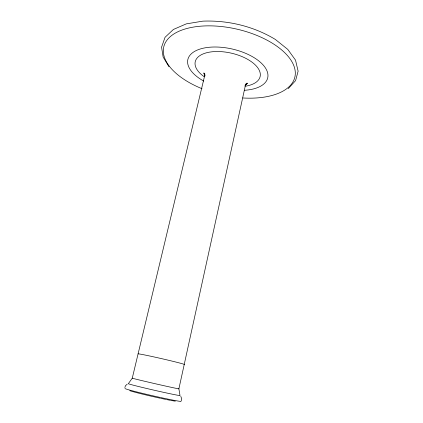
<?xml version="1.0" encoding="UTF-8"?>
<svg xmlns="http://www.w3.org/2000/svg" width="423" height="423" viewBox="0 0 423 423"><rect width="100%" height="100%" fill="white"/><g stroke="black" fill="none" stroke-linecap="round" stroke-linejoin="round"><path stroke-width="0.63" d="M124.859 387.542L125.446 385.755L127.244 384.132M204.891 74.982L203.823 72.909L204.817 76.336L204.727 73.613L204.499 76.426L132.277 378.141L128.354 383.672A26.533 0.608 12.9 0 0 155.077 390.424A26.533 0.608 12.9 0 0 180.002 395.463L178.892 388.8L245.15 86.53M245.398 85.626L246.667 83.13L244.975 85.451M181.218 400.856L181.737 398.826L180.795 396.356M245.525 84.764L247.555 83.141L245.377 84.452M288.296 88.619L295.592 80.608L298.115 71.18L295.518 60.124L287.783 49.406L275.331 39.429C253.626 26.295 228.108 20.13 202.802 21.15L186.289 23.873L173.393 29.462L165.049 37.298L161.581 47.143L163.141 57.047L168.989 66.786M204.515 74.728L205.007 75.342M138.083 353.877A23.704 0.613 12.9 0 1 162.221 358.783A23.704 0.613 12.9 0 1 184.222 364.504M202.025 88.714A67.262 33.745 12.9 0 1 180.552 30.583A67.262 33.745 12.9 0 1 286.651 54.689A67.262 33.745 12.9 0 1 242.733 97.967M203.733 81.073A40.973 20.188 12.9 0 1 199.989 49.073A40.973 20.188 12.9 0 1 261.007 62.821A40.973 20.188 12.9 0 1 244.589 90.279M204.092 76.642A33.29 16.391 12.9 0 1 206.773 52.716A33.29 16.391 12.9 0 1 254.133 63.873A33.29 16.391 12.9 0 1 244.965 86.276M175.344 401.163A24.402 0.804 12.9 0 1 170.601 400.359M170.062 400.253A24.402 0.804 12.9 0 1 166.413 399.529M165.753 399.391A24.402 0.804 12.9 0 1 160.613 398.302M159.942 398.154A24.402 0.804 12.9 0 1 129.803 390.678M178.892 388.8A23.942 0.317 12.9 0 1 156.447 384.005A23.942 0.317 12.9 0 1 132.277 378.141M180.933 401.226A28.738 0.904 12.9 0 1 153.882 396.028A28.738 0.904 12.9 0 1 124.991 388.473"/></g></svg>
